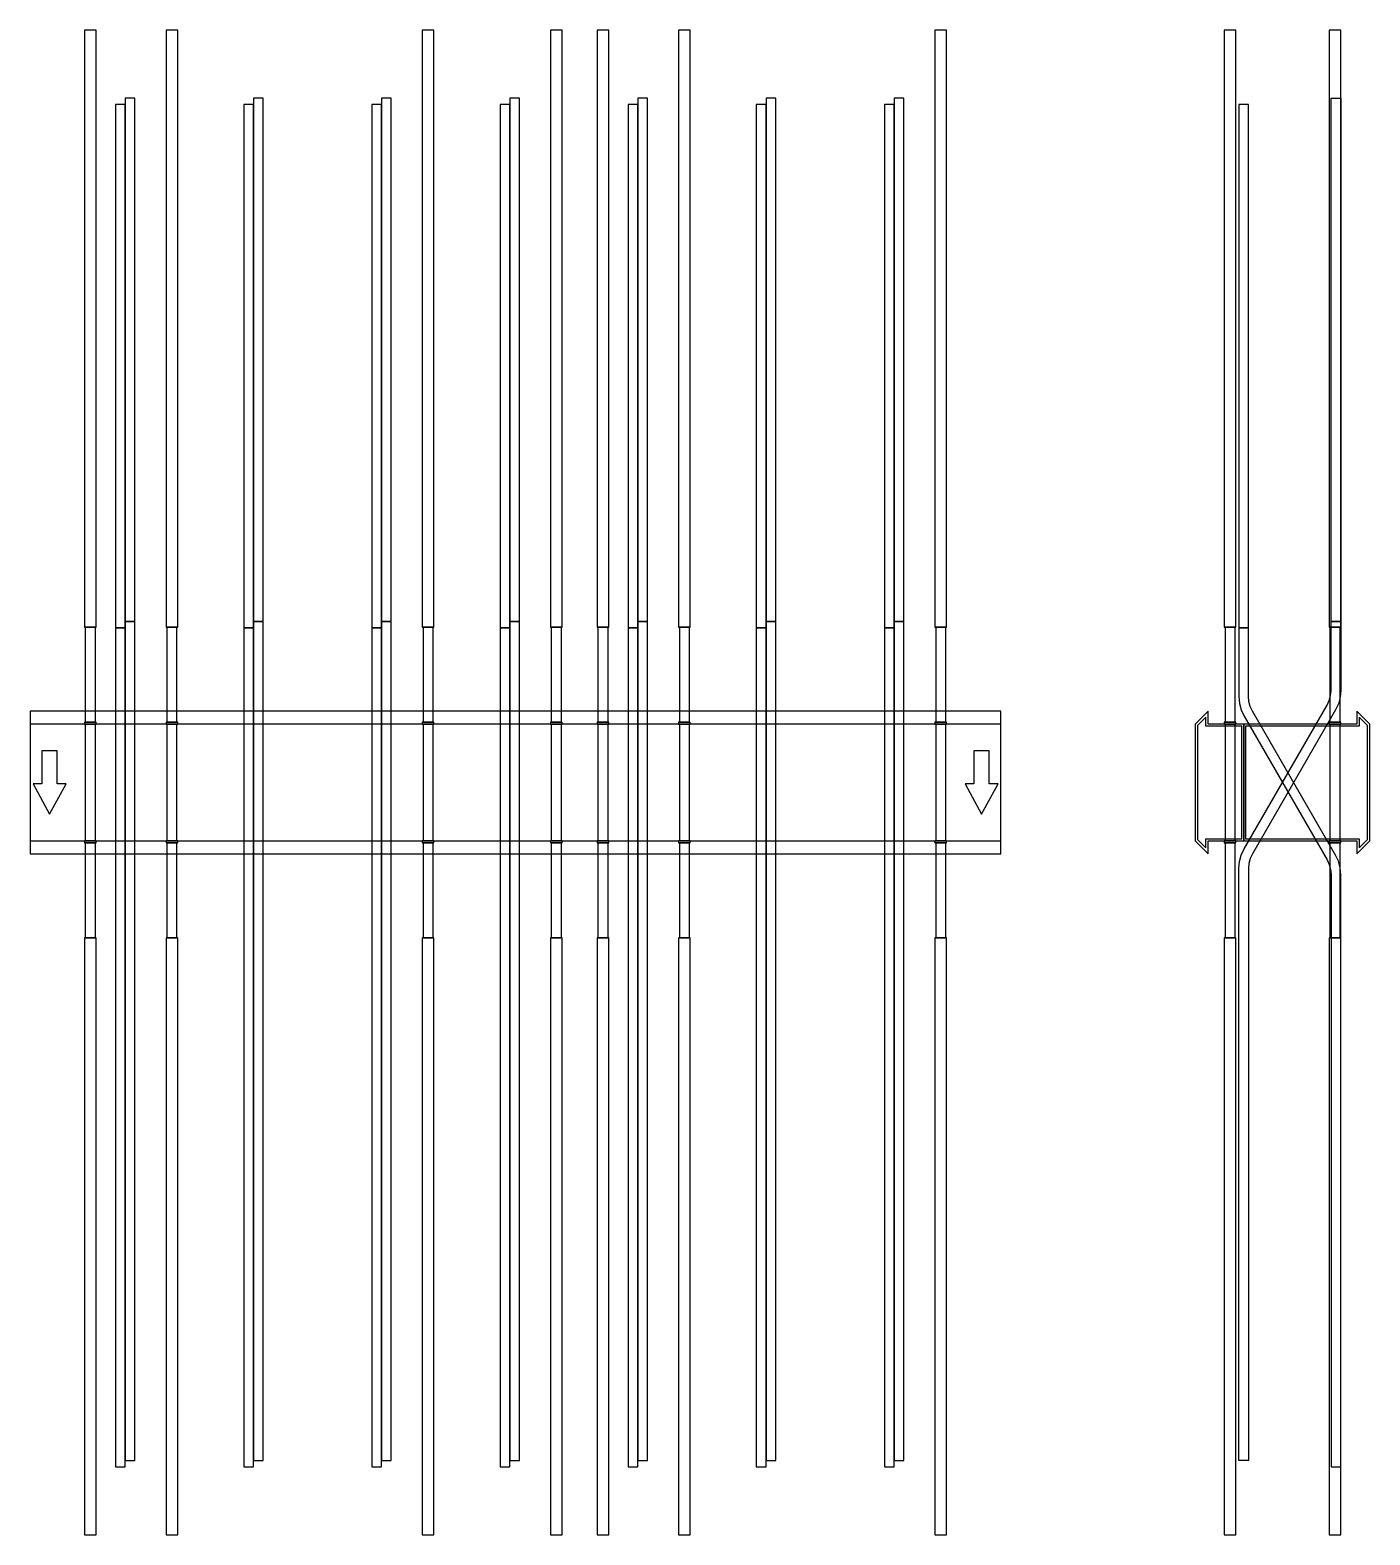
# Model space of a CAD drawing. Extents: x 0 to 1380, y -775 to 775.
import ezdxf

# ---------------------------------------------------------------- set-up
doc = ezdxf.new("R2010")
doc.units = 0
doc.layers.add('Halfen', color=7, linetype='CONTINUOUS')

msp = doc.modelspace()

# ---------------------------------------------------------------- linework, layer by layer
at = {"layer": 'Halfen', "color": 7}
for points in [[(68, 160), (68, 775), (56, 775), (56, 160)], [(152, 160), (152, 775), (140, 775), (140, 160)], [(416, 160), (416, 775), (404, 775), (404, 160)], [(548, 160), (548, 775), (536, 775), (536, 160)], [(596, 160), (596, 775), (584, 775), (584, 160)], [(680, 160), (680, 775), (668, 775), (668, 160)], [(944, 160), (944, 775), (932, 775), (932, 160)], [(1242, 160), (1242, 775), (1230, 775), (1230, 160)], [(1350, 160), (1350, 775), (1338, 775), (1338, 160)], [(98, 159.422), (98, 698.422), (88, 698.422), (88, 159.422)], [(108, 165.762), (108, 704.762), (98, 704.762), (98, 165.762)], [(230, 159.422), (230, 698.422), (220, 698.422), (220, 159.422)], [(240, 165.762), (240, 704.762), (230, 704.762), (230, 165.762)], [(362, 159.422), (362, 698.422), (352, 698.422), (352, 159.422)], [(372, 165.762), (372, 704.762), (362, 704.762), (362, 165.762)], [(494, 159.422), (494, 698.422), (484, 698.422), (484, 159.422)], [(504, 165.762), (504, 704.762), (494, 704.762), (494, 165.762)], [(626, 159.422), (626, 698.422), (616, 698.422), (616, 159.422)], [(636, 165.762), (636, 704.762), (626, 704.762), (626, 165.762)], [(758, 159.422), (758, 698.422), (748, 698.422), (748, 159.422)], [(768, 165.762), (768, 704.762), (758, 704.762), (758, 165.762)], [(890, 159.422), (890, 698.422), (880, 698.422), (880, 159.422)], [(900, 165.762), (900, 704.762), (890, 704.762), (890, 165.762)], [(1255, 159.422), (1255, 698.422), (1245, 698.422), (1245, 159.422)], [(1340, 165.762), (1340, 704.762), (1350, 704.762), (1350, 165.762)], [(67.25, 62), (67.25, 160), (56.75, 160), (56.75, 62)], [(98, -704.762), (98, 159.422), (88, 159.422), (88, -704.762)], [(108, -698.422), (108, 165.762), (98, 165.762), (98, -698.422)], [(151.25, 62), (151.25, 160), (140.75, 160), (140.75, 62)], [(230, -704.762), (230, 159.422), (220, 159.422), (220, -704.762)], [(240, -698.422), (240, 165.762), (230, 165.762), (230, -698.422)], [(362, -704.762), (362, 159.422), (352, 159.422), (352, -704.762)], [(372, -698.422), (372, 165.762), (362, 165.762), (362, -698.422)], [(415.25, 62), (415.25, 160), (404.75, 160), (404.75, 62)], [(494, -704.762), (494, 159.422), (484, 159.422), (484, -704.762)], [(504, -698.422), (504, 165.762), (494, 165.762), (494, -698.422)], [(547.25, 62), (547.25, 160), (536.75, 160), (536.75, 62)], [(595.25, 62), (595.25, 160), (584.75, 160), (584.75, 62)], [(626, -704.762), (626, 159.422), (616, 159.422), (616, -704.762)], [(636, -698.422), (636, 165.762), (626, 165.762), (626, -698.422)], [(679.25, 62), (679.25, 160), (668.75, 160), (668.75, 62)], [(758, -704.762), (758, 159.422), (748, 159.422), (748, -704.762)], [(768, -698.422), (768, 165.762), (758, 165.762), (758, -698.422)], [(890, -704.762), (890, 159.422), (880, 159.422), (880, -704.762)], [(900, -698.422), (900, 165.762), (890, 165.762), (890, -698.422)], [(943.25, 62), (943.25, 160), (932.75, 160), (932.75, 62)], [(1241.25, 62), (1241.25, 160), (1230.75, 160), (1230.75, 62)], [(1245, -698.422), (1245, -88.481), (1245.608, -81.535), (1247.412, -74.8), (1250.359, -68.481), (1335.981, 79.82), (1338.191, 84.56), (1339.544, 89.611), (1340, 94.82), (1340, 165.762), (1350, 165.762), (1350, 94.82), (1349.392, 87.875), (1347.588, 81.14), (1344.641, 74.82), (1259.019, -73.481), (1256.809, -78.22), (1255.456, -83.271), (1255, -88.481), (1255, -698.422)], [(1350, -704.762), (1350, -94.821), (1349.392, -87.875), (1347.588, -81.14), (1344.641, -74.821), (1259.019, 73.481), (1256.809, 78.22), (1255.456, 83.271), (1255, 88.481), (1255, 159.422), (1245, 159.422), (1245, 88.481), (1245.608, 81.535), (1247.412, 74.8), (1250.359, 68.481), (1335.981, -79.821), (1338.191, -84.56), (1339.544, -89.611), (1340, -94.821), (1340, -704.762)], [(1349.25, 62), (1349.25, 160), (1338.75, 160), (1338.75, 62)], [(0, -73.5), (1000, -73.5), (1000, 73.5), (0, 73.5)], [(68, 60), (68, 62), (56, 62), (56, 60)], [(152, 60), (152, 62), (140, 62), (140, 60)], [(416, 60), (416, 62), (404, 62), (404, 60)], [(548, 60), (548, 62), (536, 62), (536, 60)], [(596, 60), (596, 62), (584, 62), (584, 60)], [(680, 60), (680, 62), (668, 62), (668, 60)], [(944, 60), (944, 62), (932, 62), (932, 60)], [(1250, -60), (1250, 60), (1213.5, 60), (1213.5, 73.5), (1200, 60), (1200, -60), (1213.5, -73.5), (1213.5, -60)], [(1248, -58), (1248, 58), (1211, 58), (1211, 67.25), (1202.5, 58.75), (1202.5, -58.75), (1211, -67.25), (1211, -58)], [(1242, 60), (1242, 62), (1230, 62), (1230, 60)], [(1380, -60), (1380, 60), (1366.5, 73.5), (1366.5, 60), (1250, 60), (1250, -60), (1366.5, -60), (1366.5, -73.5)], [(1377.5, -58.75), (1377.5, 58.75), (1369, 67.25), (1369, 58), (1252, 58), (1252, -58), (1369, -58), (1369, -67.25)], [(1350, 60), (1350, 62), (1338, 62), (1338, 60)], [(0, -60), (1000, -60), (1000, 60), (0, 60)], [(67.25, -60), (67.25, 60), (56.75, 60), (56.75, -60)], [(151.25, -60), (151.25, 60), (140.75, 60), (140.75, -60)], [(415.25, -60), (415.25, 60), (404.75, 60), (404.75, -60)], [(547.25, -60), (547.25, 60), (536.75, 60), (536.75, -60)], [(595.25, -60), (595.25, 60), (584.75, 60), (584.75, -60)], [(679.25, -60), (679.25, 60), (668.75, 60), (668.75, -60)], [(943.25, -60), (943.25, 60), (932.75, 60), (932.75, -60)], [(1241.25, -60), (1241.25, 60), (1230.75, 60), (1230.75, -60)], [(1349.25, -60), (1349.25, 60), (1338.75, 60), (1338.75, -60)], [(20, -32.5), (37, -1.5), (28, -1.5), (28, 32.5), (12, 32.5), (12, -1.5), (3, -1.5)], [(980, -32.5), (997, -1.5), (988, -1.5), (988, 32.5), (972, 32.5), (972, -1.5), (963, -1.5)], [(68, -62), (68, -60), (56, -60), (56, -62)], [(67.25, -160), (67.25, -62), (56.75, -62), (56.75, -160)], [(152, -62), (152, -60), (140, -60), (140, -62)], [(151.25, -160), (151.25, -62), (140.75, -62), (140.75, -160)], [(416, -62), (416, -60), (404, -60), (404, -62)], [(415.25, -160), (415.25, -62), (404.75, -62), (404.75, -160)], [(548, -62), (548, -60), (536, -60), (536, -62)], [(547.25, -160), (547.25, -62), (536.75, -62), (536.75, -160)], [(596, -62), (596, -60), (584, -60), (584, -62)], [(595.25, -160), (595.25, -62), (584.75, -62), (584.75, -160)], [(680, -62), (680, -60), (668, -60), (668, -62)], [(679.25, -160), (679.25, -62), (668.75, -62), (668.75, -160)], [(944, -62), (944, -60), (932, -60), (932, -62)], [(943.25, -160), (943.25, -62), (932.75, -62), (932.75, -160)], [(1242, -62), (1242, -60), (1230, -60), (1230, -62)], [(1241.25, -160), (1241.25, -62), (1230.75, -62), (1230.75, -160)], [(1350, -62), (1350, -60), (1338, -60), (1338, -62)], [(1349.25, -160), (1349.25, -62), (1338.75, -62), (1338.75, -160)], [(68, -775), (68, -160), (56, -160), (56, -775)], [(152, -775), (152, -160), (140, -160), (140, -775)], [(416, -775), (416, -160), (404, -160), (404, -775)], [(548, -775), (548, -160), (536, -160), (536, -775)], [(596, -775), (596, -160), (584, -160), (584, -775)], [(680, -775), (680, -160), (668, -160), (668, -775)], [(944, -775), (944, -160), (932, -160), (932, -775)], [(1242, -775), (1242, -160), (1230, -160), (1230, -775)], [(1350, -775), (1350, -160), (1338, -160), (1338, -775)]]:
    msp.add_lwpolyline(points, close=True, dxfattribs=at)

doc.saveas('drawing.dxf')
